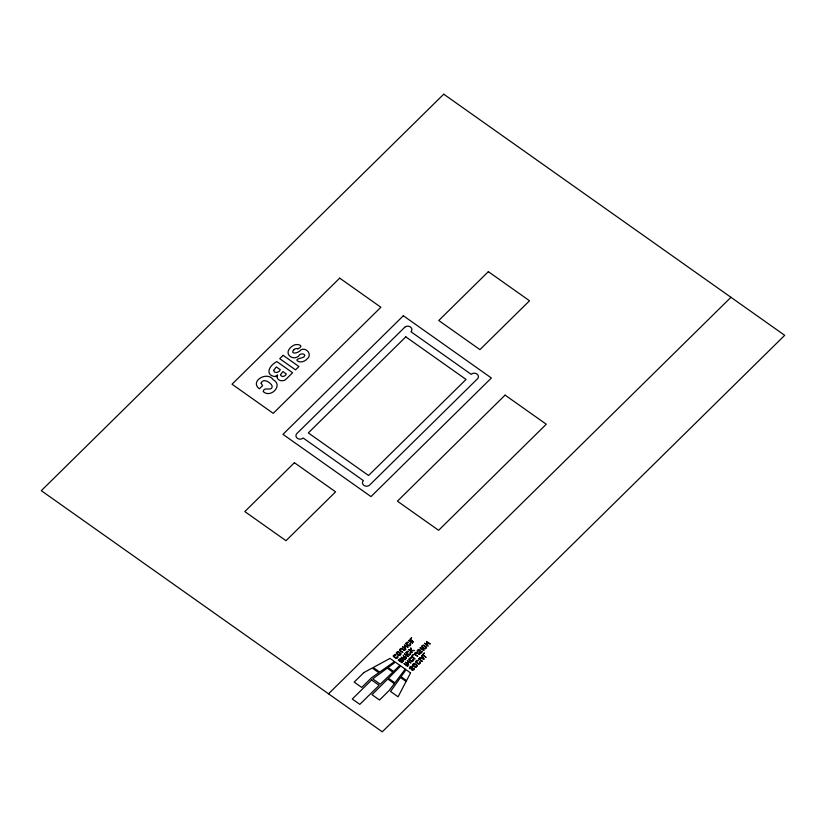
<?xml version="1.0" encoding="UTF-8"?>
<svg xmlns="http://www.w3.org/2000/svg" width="826" height="826" viewBox="0 0 826 826"><rect width="100%" height="100%" fill="white"/><g stroke="black" fill="none" stroke-linecap="round" stroke-linejoin="round"><path stroke-width="1.24" d="M277.051 376.687C276.989 380.951 283.638 382.17 286.219 379A10.914 9.045 4.3 0 0 286.684 378.576L292.61 372.743L276.824 361.582C266.715 367.157 265.848 376.883 277.061 376.584A4.801 3.985 4.3 0 1 277.681 375.087L277.495 374.952A5.4 4.471 4.3 0 1 275.853 375.913L275.853 375.913M417.326 650.826L417.667 650.145A2.839 2.354 4.3 0 1 418.049 649.794L419.009 649.401A1.218 1.012 4.3 0 1 419.732 649.515C421.621 650.103 418.266 653.552 421.126 652.519A1.797 1.487 4.3 0 0 421.353 652.303L421.9 651.105A1.198 0.991 4.3 0 1 422.117 651.559L421.983 652.251A2.117 1.755 4.3 0 1 421.095 653.046L420.413 653.19A1.187 0.981 4.3 0 1 419.856 653.087L419.494 652.86A1.094 0.909 4.3 0 1 419.164 652.261L419.195 651.91A2.086 1.735 4.3 0 1 419.34 651.58L419.763 650.134L418.317 650.155A2.013 1.673 4.3 0 0 418.08 650.413L417.78 651.807A1.353 1.115 4.3 0 1 417.326 650.826M402.727 661.213L402.025 660.284L400.672 661.244L401.87 662.08L402.582 661.378M412.969 660.48L412.463 660.976A1.115 0.929 4.3 0 1 411.854 661.12L409.469 659.52A1.084 0.898 4.3 0 1 409.479 658.993L411.503 658.002A1.487 1.239 4.3 0 0 410.109 657.878L408.911 659.034A1.528 1.27 4.3 0 0 408.932 659.623L411.689 661.564A1.611 1.332 4.3 0 0 412.556 661.43L413.527 660.48A1.569 1.301 4.3 0 0 413.031 659.076L412.68 659.427A1.084 0.898 4.3 0 1 412.969 660.48M297.69 348.944C305.207 345.454 297.401 343.688 294.5 344.948C291.599 346.135 288.904 348.531 288.088 351.628C287.272 356.161 293.261 359.269 296.978 357.142A10.728 8.9 4.3 0 0 298.537 356.243C299.807 352.361 307.282 353.807 303.813 356.987C302.213 358.174 293.044 359.021 298.651 361.623C301.707 362.604 305.062 361.179 307.148 358.897C312.527 354.86 306.601 347.168 301.129 349.697C298.847 353.177 289.699 355.056 293.736 349.708M328.521 693.809L730.958 297.308M415.633 652.912L414.982 653.552A1.074 0.888 4.3 0 0 415.024 654.213L417.801 656.319L414.6 654.512A1.6 1.322 4.3 0 1 414.445 653.572L415.571 652.457A1.58 1.311 4.3 0 1 416.707 652.426L419.722 654.429L416.531 652.86M416.139 666.634L416.345 666.489A1.476 1.218 4.3 0 0 416.593 666.221A1.198 0.991 4.3 0 0 416.696 665.477L414.435 663.887A1.146 0.95 4.3 0 0 413.816 663.99L413.145 664.651A1.146 0.95 4.3 0 0 413.124 665.178L415.375 666.768M416.201 666.561A1.198 0.991 4.3 0 1 415.437 666.706M415.468 653.077A1.074 0.888 4.3 0 1 416.356 653.036M405.927 657.093A1.766 1.466 4.3 0 0 405.597 656.887L405.483 656.835A1.322 1.094 4.3 0 0 404.244 656.856L403.305 655.152L403.8 657.145L403.036 657.899L401.219 657.207L404.864 659.788L406.32 658.126A1.27 1.053 4.3 0 0 406.103 657.269M293.963 349.821A3.201 2.654 4.3 0 1 297.794 348.686M261.099 383.223L262.606 385.628L259.354 388.829C249.328 381.209 267.325 370.616 273.272 379.815C283.586 385.401 270.525 398.617 263.205 391.555C263.783 385.959 272.497 392.185 272.146 386.021C270.711 382.366 262.998 377.699 261.099 383.161M280.541 374.674C281.057 377.792 285.62 376.377 286.364 374.033L282.884 371.576L280.541 374.622M405.793 657.909L404.833 659.169L403.418 658.167L404.761 657.155L405.793 657.909M414.301 668.657L414.156 669.225A2.117 1.755 4.3 0 1 413.268 670.031L412.587 670.175A1.187 0.981 4.3 0 1 412.029 670.062L411.585 669.762A1.094 0.909 4.3 0 1 411.338 669.246L411.369 668.895A2.086 1.735 4.3 0 1 411.513 668.554L411.967 667.16L410.574 667.078A2.013 1.673 4.3 0 0 410.254 667.398L409.954 668.792A1.353 1.115 4.3 0 1 409.5 667.811L409.841 667.129A2.839 2.354 4.3 0 1 410.223 666.778L411.183 666.375A1.218 1.012 4.3 0 1 411.906 666.489C413.816 667.098 410.429 670.526 413.299 669.504A1.797 1.487 4.3 0 0 413.527 669.287L414.074 668.089A1.198 0.991 4.3 0 1 414.291 668.544L414.301 668.657M273.633 370.44C274.211 374.002 279.436 372.433 280.303 369.749L276.318 366.93L273.643 370.389M403.387 660.841L401.901 662.71L398.256 660.119L400.476 658.487A1.125 0.929 4.3 0 1 401.013 658.549L401.271 658.673A1.549 1.28 4.3 0 1 401.56 658.89L401.632 658.962A1.053 0.878 4.3 0 1 401.839 659.685L401.663 660.046A1.043 0.867 4.3 0 1 402.716 659.995L402.789 660.046A1.456 1.208 4.3 0 1 403.057 660.222L403.387 660.841M401.353 659.644L400.29 660.965L398.989 660.046L400.455 658.942L401.353 659.644M396.408 652.716L396.356 652.87A1.59 1.311 4.3 0 0 396.377 653.459L399.113 655.39A1.652 1.373 4.3 0 0 400.001 655.255L400.982 654.285A1.642 1.363 4.3 0 0 401.002 653.531L398.266 651.6A1.611 1.342 4.3 0 0 397.554 651.683L396.408 652.716M412.628 664.558L412.577 664.703A1.59 1.311 4.3 0 0 412.597 665.291L415.333 667.222A1.652 1.373 4.3 0 0 416.221 667.088L417.202 666.117A1.642 1.363 4.3 0 0 417.223 665.364L414.487 663.433A1.611 1.342 4.3 0 0 413.774 663.526L412.628 664.558M421.807 646.231L421.766 646.386A1.59 1.311 4.3 0 0 421.776 646.975L424.512 648.906A1.652 1.373 4.3 0 0 425.411 648.771L426.392 647.801A1.642 1.363 4.3 0 0 426.402 647.047L423.666 645.116A1.611 1.342 4.3 0 0 422.964 645.199L421.807 646.231M393.372 655.71L393.321 655.844A1.528 1.27 4.3 0 0 393.341 656.433L396.098 658.374A1.611 1.332 4.3 0 0 396.965 658.239L397.936 657.289A1.569 1.301 4.3 0 0 397.44 655.896L397.089 656.236A1.084 0.898 4.3 0 1 397.378 657.289L396.872 657.795A1.115 0.929 4.3 0 1 396.263 657.93L393.878 656.329A1.084 0.898 4.3 0 1 393.888 655.803L396.015 654.884A1.487 1.239 4.3 0 0 394.518 654.688L393.372 655.71M406.031 643.227L405.989 643.371A1.528 1.27 4.3 0 0 406 643.96L408.756 645.901A1.611 1.332 4.3 0 0 409.634 645.767L410.594 644.817A1.569 1.301 4.3 0 0 410.109 643.413L409.758 643.764A1.084 0.898 4.3 0 1 410.037 644.817L409.531 645.312A1.115 0.929 4.3 0 1 408.922 645.457L406.537 643.857A1.084 0.898 4.3 0 1 406.547 643.33L408.674 642.411A1.487 1.239 4.3 0 0 407.187 642.215L406.031 643.227M406.103 652.437L406.051 652.581A1.528 1.27 4.3 0 0 406.072 653.159L408.829 655.101A1.611 1.332 4.3 0 0 409.706 654.966L410.667 654.016A1.569 1.301 4.3 0 0 410.171 652.623L409.82 652.963A1.084 0.898 4.3 0 1 410.109 654.016L409.603 654.522A1.115 0.929 4.3 0 1 408.994 654.657L406.609 653.067A1.084 0.898 4.3 0 1 406.619 652.53L408.643 651.549A1.487 1.239 4.3 0 0 407.249 651.415L406.103 652.437M415.767 661.45L415.726 661.595A1.528 1.27 4.3 0 0 415.746 662.184L418.493 664.125A1.611 1.332 4.3 0 0 419.371 663.99L420.341 663.041A1.569 1.301 4.3 0 0 419.845 661.636L419.494 661.987A1.084 0.898 4.3 0 1 419.773 663.03L419.381 663.474A1.115 0.929 4.3 0 1 418.668 663.681L416.273 662.08A1.084 0.898 4.3 0 1 416.283 661.554L418.317 660.563A1.487 1.239 4.3 0 0 416.923 660.439L415.767 661.45M399.619 649.546L399.567 649.68A1.6 1.322 4.3 0 0 399.732 650.63L402.923 652.426L400.145 650.32A1.074 0.888 4.3 0 1 400.114 649.659L400.765 649.019A1.084 0.898 4.3 0 1 401.663 648.968L404.843 650.537L401.828 648.544A1.58 1.311 4.3 0 0 400.693 648.565L399.619 649.546M396.976 652.716L396.924 652.808A1.146 0.95 4.3 0 0 396.903 653.345L399.154 654.935A1.187 0.981 4.3 0 0 399.918 654.791L400.125 654.657A1.476 1.218 4.3 0 0 400.373 654.388A1.198 0.991 4.3 0 0 400.476 653.645L398.215 652.055A1.146 0.95 4.3 0 0 397.595 652.158L397.027 652.612M422.375 646.231L422.323 646.324A1.146 0.95 4.3 0 0 422.313 646.861L424.564 648.451A1.187 0.981 4.3 0 0 425.318 648.307L425.524 648.173A1.476 1.218 4.3 0 0 425.772 647.904A1.198 0.991 4.3 0 0 425.875 647.161L423.624 645.571A1.146 0.95 4.3 0 0 422.995 645.674L422.375 646.231M406.082 681.481L398.08 696.803L390.553 691.476L400.486 677.516L406.082 681.481M410.553 672.922L406.557 680.583L401.075 676.7L406.041 669.721L410.553 672.922M394.322 683.649L389.18 690.505L379.526 700.025L371.989 694.697L387.755 679.003L394.322 683.649M405.215 669.143L394.931 682.844L388.478 678.28L400.693 665.942L405.215 669.143M443.738 94.185L41.3 490.685L382.262 731.815L784.7 335.315L443.738 94.185M339.703 278.135L232.034 384.214L273.22 413.341L380.889 307.262L339.703 278.135M283.142 355.345L279.735 358.711L295.522 369.872L298.929 366.517L283.142 355.345M403.346 315.749L282.967 434.352L370.998 496.602L491.377 377.998L403.346 315.749M404.699 327.313L296.864 433.557A4.068 3.376 4.3 0 0 297.412 438.327A4.068 3.376 4.3 0 0 303.142 437.997L363.378 480.598A4.068 3.376 4.3 0 0 363.925 485.368A4.068 3.376 4.3 0 0 369.656 485.038L477.49 378.793A4.068 3.376 4.3 0 0 476.932 374.023A4.068 3.376 4.3 0 0 471.212 374.354L410.976 331.753A4.068 3.376 4.3 0 0 410.419 326.982A4.068 3.376 4.3 0 0 404.699 327.313M405.803 336.853L308.315 432.907L368.541 475.497L466.04 379.444L405.803 336.853M294.417 462.715L244.816 511.573L286.002 540.7L335.593 491.842L294.417 462.715M488.342 271.651L438.751 320.509L479.937 349.635L529.528 300.778L488.342 271.651M505.089 395.107L397.42 501.175L438.606 530.302L546.275 424.234L505.089 395.107M363.843 672.581L354.189 682.1L361.716 687.428L371.38 677.909L378.804 672.674L372.237 668.028L363.843 672.581M402.51 646.655L405.814 649.587L404.812 645.622L408.085 647.347L404.43 644.765L405.432 648.72L402.51 646.655M408.808 640.449L412.463 643.031L408.808 640.449M411.585 637.713L409.82 639.458L413.465 642.039L410.553 639.386L411.585 637.713M371.607 679.994L352.289 699.033L359.826 704.361L379.144 685.322L371.607 679.994M404.503 653.965L408.158 656.546L404.503 653.965M408.88 649.649L412.184 652.581L410.759 650.96L414.322 650.475L411.627 650.496L410.728 647.832L411.069 650.547L408.88 649.649M404.09 663.65L407.734 666.231L404.09 663.65M405.442 662.318L408.736 665.24L407.724 661.306L411.018 662.999L407.363 660.418L408.374 664.362L405.442 662.318M413.155 654.719L411.389 656.453L415.034 659.034L412.122 656.381L413.155 654.719M420.197 647.78L423.852 650.361L420.197 647.78M424.709 643.33L428.013 646.252L426.99 642.318L430.284 644.022L426.629 641.43L427.651 645.374L424.709 643.33M418.555 658.673L422.2 661.254L418.555 658.673M419.608 657.63L424.327 659.158L421.766 655.503L422.189 656.98L421.043 658.115L419.608 657.63M424.223 653.077L422.458 654.822L426.102 657.403L423.201 654.75L424.223 653.077M422.447 657.331L421.497 658.26L423.614 658.972L422.447 657.331M392.846 672.116L380.28 684.207L372.743 678.879L387.249 668.162L392.846 672.116M399.877 665.364L393.589 671.404L388.106 667.532L395.355 662.163L399.877 665.364M394.529 661.585L379.681 672.054L373.228 667.491L390.017 658.394L394.529 661.585"/></g></svg>
